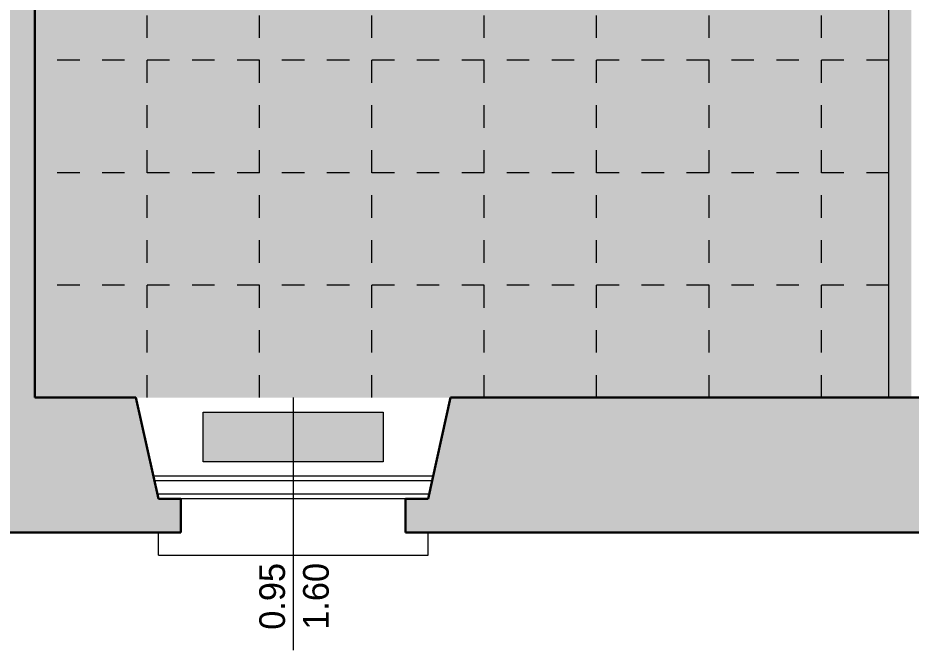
# Model space of a CAD drawing. Header units: metres. Extents: x 106 to 148.5, y -12.7 to 30.
# Drawn here: x 136.16 to 140.134, y 10.82 to 13.632 of the extents above; entities that cross this region are included whole.
import ezdxf

# ---------------------------------------------------------------- set-up
doc = ezdxf.new("R2010")
doc.units = ezdxf.units.M
doc.header["$LTSCALE"] = 0.508
doc.linetypes.add('STYLE_05', pattern=[0.208282, 0.069427, -0.138855])
doc.layers.add('Campiture', color=7, linetype='Continuous')
doc.layers.add('Palazzina IT', color=7, linetype='Continuous')
doc.styles.add('Century Gothic', font='GOTHIC.TTF')

msp = doc.modelspace()

# ---------------------------------------------------------------- hatches: boundary and pattern name
at = {"layer": 'Campiture', "linetype": 'Continuous', "lineweight": 0}
for color, points in [(254, [(136.8846, 11.343), (136.8846, 11.493), (136.7846, 11.493), (136.6846, 11.943), (136.2346, 11.943), (136.2346, 16.443), (136.2346, 16.443), (136.2346, 16.693), (134.6846, 16.693), (134.6846, 16.2816), (134.7846, 16.2816), (134.7846, 16.443), (135.9846, 16.443), (135.9846, 12.943), (135.0846, 12.943), (135.0846, 15.443), (134.6846, 15.443), (134.6846, 12.943), (134.5969, 12.943), (134.5846, 12.943), (134.5846, 12.843), (135.9846, 12.843), (135.9846, 11.943), (133.9846, 11.943), (133.8846, 11.493), (133.7846, 11.493), (133.7846, 11.343)]), (255, [(137.2346, 15.143), (140.0346, 15.143), (140.0346, 11.943), (136.2346, 11.943), (136.2346, 15.143)]), (254, [(141.1846, 11.343), (141.1846, 11.493), (141.0846, 11.493), (140.9846, 11.943), (138.0846, 11.943), (137.9846, 11.493), (137.8846, 11.493), (137.8846, 11.343)])]:
    msp.add_hatch(color=color, dxfattribs=at).paths.add_polyline_path(points)
at = {"layer": 'Palazzina IT', "linetype": 'Continuous', "lineweight": 0}
msp.add_hatch(color=255, dxfattribs=at).paths.add_polyline_path([(136.9846, 11.878), (137.7846, 11.878), (137.7846, 11.658), (136.9846, 11.658)])

# ---------------------------------------------------------------- linework, layer by layer
at = {"layer": 'Campiture', "color": 8, "linetype": 'STYLE_05', "lineweight": 13}
for p, q in [((136.7346, 11.943), (136.7346, 15.143)), ((137.2346, 11.943), (137.2346, 15.143)), ((137.7346, 11.943), (137.7346, 15.143)), ((138.2346, 11.943), (138.2346, 15.143)), ((138.7346, 11.943), (138.7346, 15.143)), ((139.2346, 11.943), (139.2346, 15.143)), ((139.7346, 11.943), (139.7346, 15.143)), ((140.0346, 13.443), (136.2346, 13.443)), ((140.0346, 12.943), (136.2346, 12.943)), ((140.0346, 12.443), (136.2346, 12.443))]:
    msp.add_line(p, q, dxfattribs=at)
at = {"layer": 'Campiture', "color": 254, "linetype": 'Continuous'}
msp.add_solid([(140.0346, 11.943), (140.0346, 15.243), (140.1346, 11.943), (140.1346, 15.243)], dxfattribs=at)
at = {"layer": 'Palazzina IT', "color": 7, "linetype": 'Continuous', "lineweight": 30}
for p, q in [((136.2346, 16.693), (136.2346, 11.943)), ((136.2346, 11.943), (136.6846, 11.943)), ((136.6846, 11.943), (136.7846, 11.493)), ((138.0846, 11.943), (137.9846, 11.493)), ((138.0846, 11.943), (140.9846, 11.943)), ((136.8846, 11.493), (136.7846, 11.493)), ((136.8846, 11.343), (136.8846, 11.493)), ((137.8846, 11.343), (137.8846, 11.493)), ((137.8846, 11.493), (137.9846, 11.493)), ((133.7846, 11.343), (136.8846, 11.343)), ((137.8846, 11.343), (141.1846, 11.343))]:
    msp.add_line(p, q, dxfattribs=at)
at = {"layer": 'Palazzina IT', "color": 7, "linetype": 'Continuous', "lineweight": 15}
msp.add_line((140.0346, 11.943), (140.0346, 15.243), dxfattribs=at)
at = {"layer": 'Palazzina IT', "color": 7, "linetype": 'Continuous', "lineweight": 13}
msp.add_line((137.3846, 11.943), (137.3846, 10.82), dxfattribs=at)
at = {"layer": 'Palazzina IT', "color": 254, "linetype": 'Continuous', "lineweight": 15}
for p, q in [((138.0069, 11.593), (136.7624, 11.593)), ((137.8846, 11.493), (136.8846, 11.493))]:
    msp.add_line(p, q, dxfattribs=at)
at = {"layer": 'Palazzina IT', "color": 254, "linetype": 'Continuous', "lineweight": 13}
for p, q in [((138.0069, 11.573), (136.7624, 11.573)), ((137.9891, 11.513), (136.7802, 11.513))]:
    msp.add_line(p, q, dxfattribs=at)
at = {"layer": 'Palazzina IT', "color": 8, "linetype": 'Continuous', "lineweight": 15}
for p, q in [((136.7846, 11.243), (136.7846, 11.343)), ((137.9846, 11.243), (137.9846, 11.343)), ((136.7846, 11.243), (137.9846, 11.243))]:
    msp.add_line(p, q, dxfattribs=at)
msp.add_lwpolyline([(136.9846, 11.878), (137.7846, 11.878), (137.7846, 11.658), (136.9846, 11.658)], close=True, dxfattribs=at)

# ---------------------------------------------------------------- texts
at = {"layer": 'Palazzina IT', "color": 7, "insert": (137.234, 10.9106), "char_height": 0.1141, "attachment_point": 1, "rotation": 90, "line_spacing_factor": 1.022525, "style": 'Century Gothic'}
msp.add_mtext('0.95\\P1.60', dxfattribs=at)

doc.saveas('drawing.dxf')
